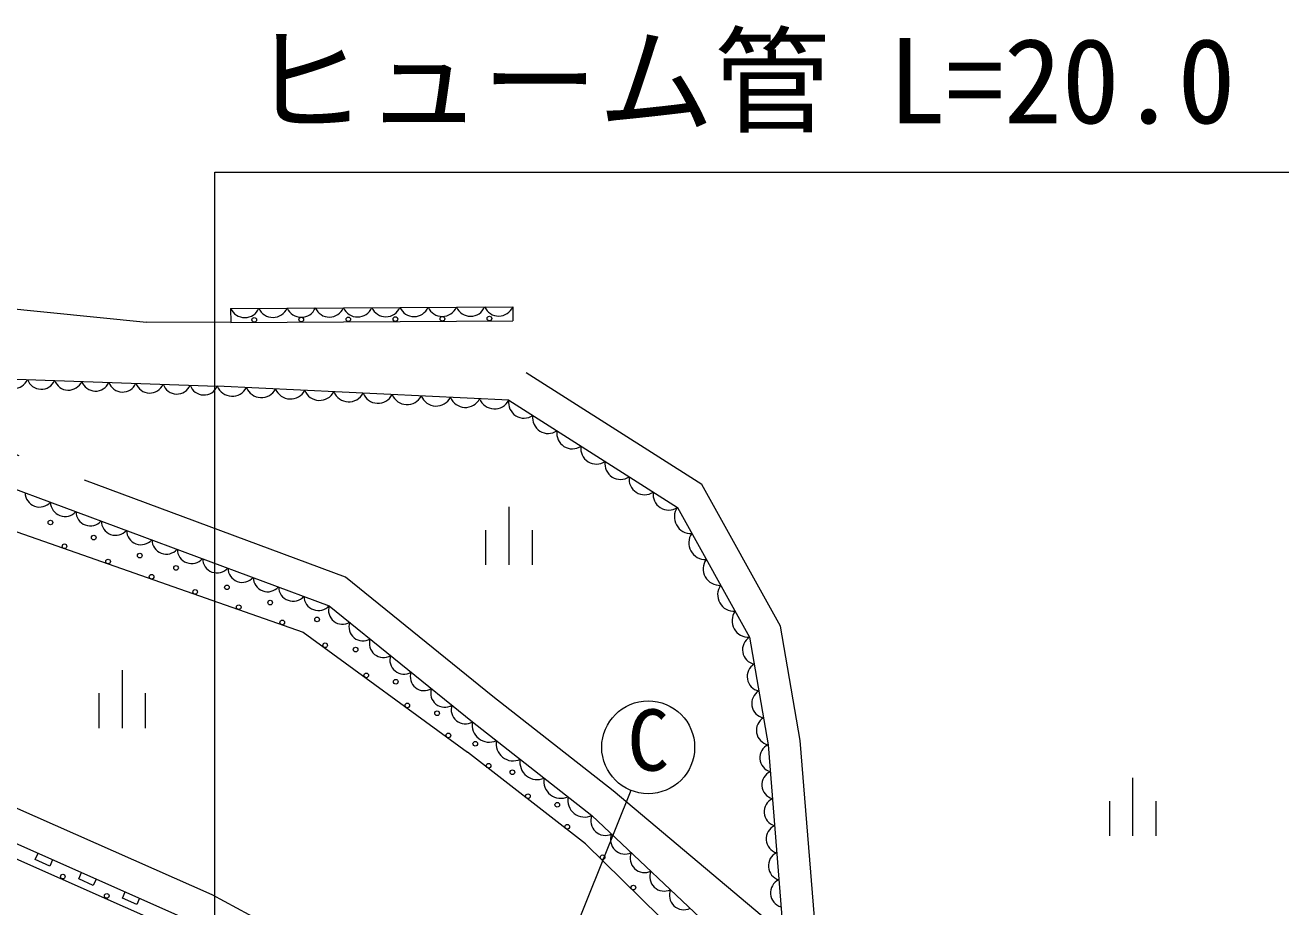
# Model space of a CAD drawing. Units: millimetres, scale not verified. Extents: x 40000 to 680000, y 20000 to 380000.
# Drawn here: x 441573 to 468618, y 321359 to 340341 of the extents above; entities that cross this region are included whole.
import ezdxf
from ezdxf.enums import TextEntityAlignment as Align

# ---------------------------------------------------------------- set-up
doc = ezdxf.new("R2010")
doc.units = ezdxf.units.MM
doc.header["$LTSCALE"] = 1000
doc.linetypes.add('DASHED', pattern=[7.5, 6, -1.5])
for name, color, linetype, lineweight in [('M-BGD', 7, 'Continuous', 13), ('M-BGD-EXST', 7, 'Continuous', 13), ('M-STR-HTXT', 7, 'Continuous', 13)]:
    doc.layers.add(name, color=color, linetype=linetype, lineweight=lineweight)
doc.styles.add('ＭＳ ゴシック', font='')
doc.styles.get('ＭＳ ゴシック').set_extended_font_data('MS Gothic')

msp = doc.modelspace()

# ---------------------------------------------------------------- linework, layer by layer
at = {"layer": 'M-BGD', "linetype": 'DASHED'}
for p, q in [((440401, 334322), (444186, 333949)), ((446002, 333942), (444186, 333949)), ((456145, 330452), (452365, 332856)), ((448476, 328460), (439932, 331629)), ((457844, 327400), (456145, 330452)), ((451644, 325890), (448476, 328460)), ((458268, 324938), (457844, 327400)), ((445599, 321619), (436203, 325780)), ((454238, 323858), (451644, 325890)), ((458572, 321127), (458268, 324938)), ((457897, 320778), (454238, 323858)), ((455134, 316503), (445599, 321619))]:
    msp.add_line(p, q, dxfattribs=at)
at = {"layer": 'M-BGD'}
for p, q in [((446000, 334242), (452077, 334278)), ((446000, 334242), (446002, 333942)), ((452077, 334278), (452079, 333978)), ((446002, 333942), (452079, 333978)), ((439873, 332774), (445712, 332568)), ((451989, 332266), (445712, 332568)), ((451989, 332266), (455620, 329957)), ((438843, 331287), (448124, 327843)), ((438183, 330549), (447564, 327272)), ((455620, 329957), (457175, 327163)), ((448124, 327843), (451208, 325342)), ((447564, 327272), (451102, 324687)), ((457175, 327163), (457573, 324850)), ((435909, 325145), (445291, 320990)), ((451208, 325342), (453781, 323327)), ((435783, 324873), (445156, 320722)), ((457573, 324850), (457897, 320778)), ((453642, 322716), (451102, 324687)), ((453781, 323327), (457587, 319731)), ((453642, 322716), (456965, 319458)), ((441790, 322376), (441851, 322513)), ((442103, 322238), (441790, 322376)), ((442164, 322375), (442103, 322238)), ((442729, 321961), (442789, 322098)), ((443041, 321822), (442729, 321961)), ((443102, 321959), (443041, 321822)), ((443667, 321545), (443728, 321682)), ((443980, 321407), (443667, 321545)), ((444040, 321544), (443980, 321407))]:
    msp.add_line(p, q, dxfattribs=at)
for centre in [(446508, 333995), (447521, 334001), (448534, 334007), (449547, 334013), (450560, 334019), (451572, 334025), (442117, 329634), (442421, 329122), (443050, 329309), (444043, 328921), (443359, 328794), (444823, 328656), (444297, 328466), (445235, 328139), (445919, 328238), (446173, 327811), (446851, 327909), (447111, 327483), (447861, 327547), (448035, 326990), (448691, 326897), (448920, 326343), (449556, 326206), (449805, 325697), (450446, 325527), (450689, 325051), (451269, 324871), (451556, 324398), (452068, 324257), (452403, 323741), (453035, 323557), (453249, 323084), (454009, 322426), (442385, 322010), (443331, 321596), (454674, 321774)]:
    msp.add_circle(centre, 50, dxfattribs=at)
for centre, radius, start, end in [((446303, 334375), 331, 203.6415, 337.046), ((446911, 334378), 331, 203.6421, 337.0463), ((447519, 334382), 331, 203.6409, 337.0466), ((448126, 334386), 331, 203.6409, 337.0466), ((448734, 334389), 331, 203.6409, 337.0466), ((449342, 334393), 331, 203.6421, 337.0454), ((449949, 334397), 331, 203.6421, 337.0454), ((450557, 334400), 331, 203.6421, 337.0463), ((451165, 334404), 331, 203.6405, 337.0475), ((451773, 334408), 331, 203.6409, 337.0466), ((441337, 332836), 313, 199.1871, 336.7738), ((441921, 332815), 313, 199.1858, 336.7738), ((442505, 332795), 313, 199.1871, 336.7738), ((443089, 332774), 313, 199.1858, 336.7738), ((443673, 332754), 313, 199.1871, 336.7738), ((444257, 332733), 313, 199.1871, 336.7735), ((444841, 332712), 313, 199.1859, 336.7742), ((445424, 332692), 313, 199.1871, 336.7735), ((446033, 332700), 347, 202.2824, 332.1983), ((446661, 332669), 347, 202.2824, 332.1983), ((447289, 332639), 347, 202.2836, 332.1971), ((447916, 332609), 347, 202.2835, 332.198), ((448544, 332579), 347, 202.2819, 332.1991), ((449172, 332548), 347, 202.2831, 332.1976), ((449799, 332518), 347, 202.283, 332.1985), ((450427, 332488), 347, 202.2819, 332.1988), ((451055, 332458), 347, 202.2819, 332.1988), ((451682, 332427), 347, 202.283, 332.1985), ((452321, 332216), 336, 171.4423, 303.6558), ((452840, 331886), 336, 171.4416, 303.6574), ((453359, 331556), 336, 171.4423, 303.6558), ((453877, 331226), 336, 171.4416, 303.6574), ((454396, 330896), 336, 171.4419, 303.6561), ((454915, 330567), 336, 171.4421, 303.657), ((441885, 330278), 312, 180.6717, 318.6187), ((455434, 330237), 336, 171.4418, 303.6563), ((442431, 330075), 312, 180.672, 318.6192), ((455911, 329753), 356, 145.0436, 273.1576), ((442977, 329873), 312, 180.6704, 318.62), ((443523, 329670), 312, 180.6708, 318.6194), ((444069, 329467), 312, 180.6717, 318.6187), ((444614, 329265), 312, 180.672, 318.6192), ((456222, 329194), 356, 145.0436, 273.1576), ((445160, 329062), 312, 180.6704, 318.62), ((445706, 328860), 312, 180.6722, 318.6181), ((446252, 328657), 312, 180.6715, 318.6198), ((456533, 328636), 356, 145.0438, 273.1579), ((446798, 328455), 312, 180.6708, 318.6194), ((447344, 328252), 312, 180.6717, 318.6187), ((456844, 328077), 356, 145.0428, 273.1583), ((447890, 328050), 312, 180.672, 318.6182), ((448408, 327743), 301, 160.5677, 301.3377), ((457155, 327518), 356, 145.0425, 273.1594), ((448848, 327386), 301, 160.5678, 301.3388), ((449289, 327029), 301, 160.566, 301.3393), ((457338, 326894), 315, 121.2056, 258.3347), ((449729, 326671), 301, 160.5663, 301.339), ((457438, 326316), 315, 121.2063, 258.3353), ((450170, 326314), 301, 160.5668, 301.3388), ((450610, 325957), 301, 160.5663, 301.339), ((457537, 325737), 315, 121.2056, 258.3347), ((451051, 325600), 301, 160.5668, 301.3388), ((457637, 325159), 315, 121.2071, 258.3345), ((451568, 325272), 367, 169.0083, 294.8629), ((452083, 324869), 367, 169.0089, 294.8624), ((457709, 324568), 313, 115.7056, 253.3996), ((452597, 324466), 367, 169.0102, 294.8612), ((453112, 324063), 367, 169.0102, 294.8612), ((457755, 323987), 313, 115.7055, 253.4), ((453626, 323660), 367, 169.0102, 294.8612), ((457801, 323405), 313, 115.7056, 253.3996), ((454069, 323209), 312, 157.6079, 295.6484), ((454492, 322809), 312, 157.6083, 295.6483), ((457848, 322823), 313, 115.7068, 253.3992), ((454915, 322409), 312, 157.6075, 295.6488), ((457894, 322241), 313, 115.7057, 253.4003), ((455338, 322010), 312, 157.6075, 295.6488), ((457940, 321659), 313, 115.7054, 253.3992), ((455760, 321610), 312, 157.6075, 295.6488)]:
    msp.add_arc(centre, radius, start, end, dxfattribs=at)
msp.add_open_spline([(454937, 315814), (454836, 315794), (454737, 315751), (454633, 315753), (452906, 315786), (451303, 316703), (449598, 316980), (447605, 317304), (445462, 316803), (443560, 317482), (441257, 318304), (439611, 320377), (437518, 321641), (435596, 322802), (433573, 323792), (431553, 324773), (427703, 326645), (423740, 328276), (419834, 330027)], degree=3, knots=[0, 0, 0, 0, 1, 1, 1, 2, 2, 2, 3, 3, 3, 4, 4, 4, 5, 5, 5, 6, 6, 6, 6], dxfattribs=at)
at = {"layer": 'M-BGD-EXST'}
for p, q in [((451991, 329969), (451991, 328719)), ((451491, 329469), (451491, 328719)), ((452491, 329469), (452491, 328719)), ((443660, 326458), (443660, 325208)), ((443160, 325958), (443160, 325208)), ((444160, 325958), (444160, 325208)), ((465426, 324137), (465426, 322887)), ((454620, 323867), (448589, 308859)), ((464926, 323637), (464926, 322887)), ((465926, 323637), (465926, 322887))]:
    msp.add_line(p, q, dxfattribs=at)
msp.add_circle((454992, 324795), 1000, dxfattribs=at)
at = {"layer": 'M-STR-HTXT'}
msp.add_lwpolyline([(445660, 307125), (445660, 337178), (477160, 337178)], dxfattribs=at)

# ---------------------------------------------------------------- texts
at = {"layer": 'M-BGD-EXST', "style": 'ＭＳ ゴシック'}
msp.add_text('C', height=1320, dxfattribs=at).set_placement((454992, 323895), align=Align.BOTTOM_CENTER)
at = {"layer": 'M-STR-HTXT', "style": 'ＭＳ ゴシック'}
msp.add_text('ヒューム管 L=20.0 φ=400', height=1833, dxfattribs=at).set_placement((446410, 337678), align=Align.BOTTOM_LEFT)

doc.saveas('drawing.dxf')
